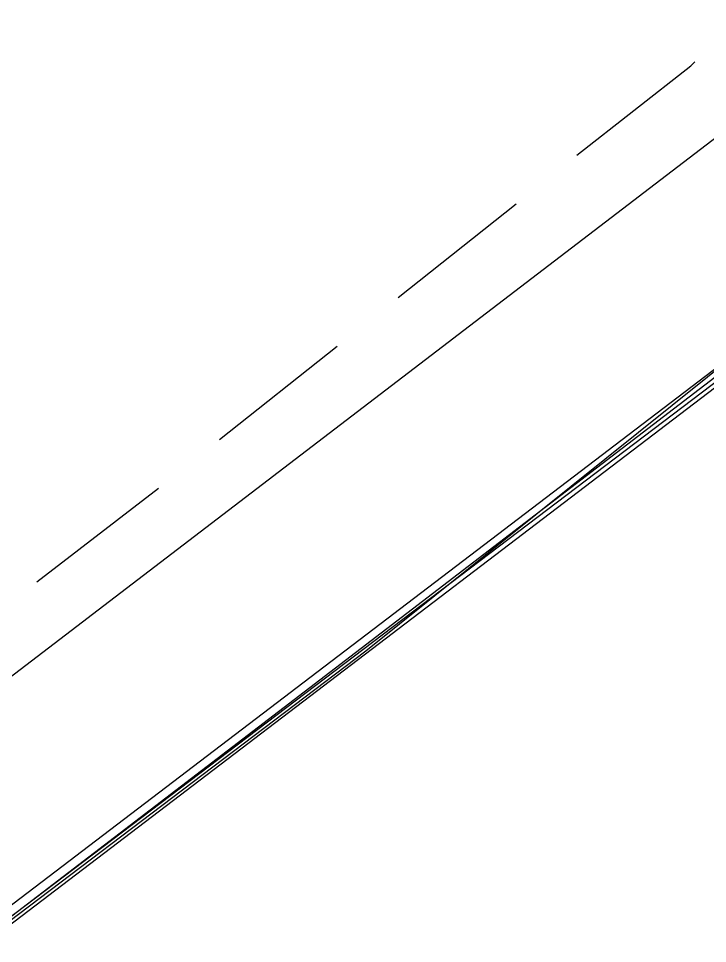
# Model space of a CAD drawing. Header units: feet. Extents: x -84 to 198, y -22 to 181.
# Drawn here: x 116.833 to 119.095, y 33.364 to 36.4 of the extents above; entities that cross this region are included whole.
import ezdxf

# ---------------------------------------------------------------- set-up
doc = ezdxf.new("R2010")
doc.units = ezdxf.units.FT
doc.layers.add('A-LINEA', color=7, linetype='CONTINUOUS')

msp = doc.modelspace()

# ---------------------------------------------------------------- linework, layer by layer
at = {"layer": 'A-LINEA'}
for p, q in [((116.4133, 33.9378), (119.36, 36.1911)), ((116.4133, 33.9378), (119.36, 36.1911)), ((118.08, 35.4844), (118.4667, 35.7911)), ((118.08, 35.4844), (118.4667, 35.7911)), ((117.4933, 35.0178), (117.88, 35.3244)), ((117.4933, 35.0178), (117.88, 35.3244)), ((116.8933, 34.5511), (117.2933, 34.8578)), ((116.8933, 34.5511), (117.2933, 34.8578))]:
    msp.add_line(p, q, dxfattribs=at)
for points in [[(103.4533, 25.1244), (105.36, 26.1111), (107.24, 27.1511), (109.1067, 28.2444), (110.9333, 29.3778), (112.7467, 30.5511), (114.52, 31.7644), (116.2667, 33.0311), (117.9733, 34.3244), (119.6533, 35.6711), (121.3067, 37.0578)], [(103.4533, 25.1244), (105.36, 26.1111), (107.24, 27.1511), (109.1067, 28.2444), (110.9333, 29.3778), (112.7467, 30.5511), (114.52, 31.7644), (116.2667, 33.0311), (117.9733, 34.3244), (119.6533, 35.6711), (121.3067, 37.0578)], [(118.6667, 35.9511), (119.04, 36.2444), (119.0533, 36.2578)], [(118.6667, 35.9511), (119.04, 36.2444), (119.0533, 36.2578)], [(116.6933, 33.3644), (119.8267, 35.7644), (119.8267, 35.7778), (119.8133, 35.7778), (116.68, 33.3911), (116.68, 33.3778), (116.6933, 33.3644)], [(116.6933, 33.3644), (119.8267, 35.7644), (119.8267, 35.7778), (119.8133, 35.7778), (116.68, 33.3911), (116.68, 33.3778), (116.6933, 33.3644)], [(116.7067, 33.3511), (119.84, 35.7378), (119.8533, 35.7378), (119.84, 35.7511), (116.6933, 33.3644), (116.7067, 33.3511)], [(116.7067, 33.3511), (119.84, 35.7378), (119.8533, 35.7378), (119.84, 35.7511), (116.6933, 33.3644), (116.7067, 33.3511)]]:
    msp.add_lwpolyline(points, dxfattribs=at)

doc.saveas('drawing.dxf')
